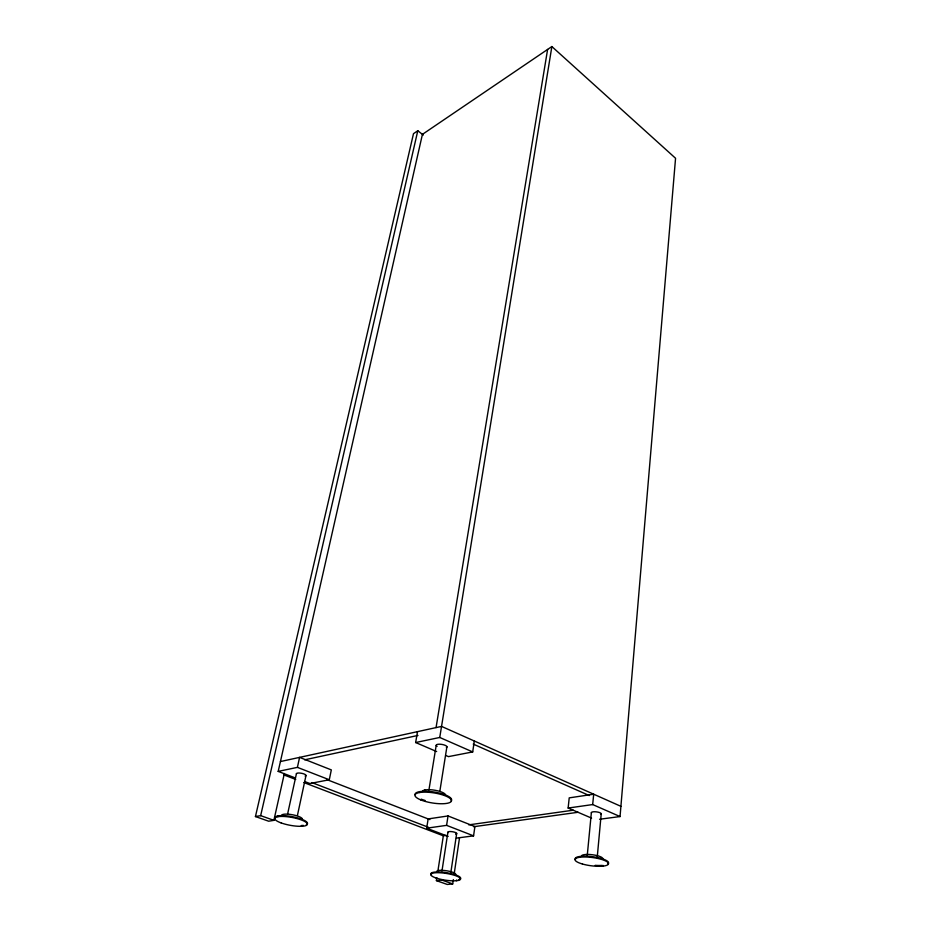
<?xml version="1.0" encoding="UTF-8"?>
<svg xmlns="http://www.w3.org/2000/svg" width="931" height="931" viewBox="0 0 931 931"><rect width="100%" height="100%" fill="white"/><g stroke="black" fill="none" stroke-linecap="round" stroke-linejoin="round"><path stroke-width="1.4" d="M599.564 819.257L620.046 816.557L675.557 158.27L551.862 46.55L422.418 134.367L278.194 771.392L295.371 777.967M602.811 866.144L602.881 865.318M597.283 856.66L601.217 813.88M587.263 855.368L591.371 812.647M620.046 816.557L592.686 804.559L593.687 794.213L569.213 797.867L568.143 808.05L591.569 818.116M456.411 838.109L473.576 835.852L474.903 826.553L448.032 815.952L428.155 818.919L426.654 828.194L448.172 836.422M456.551 880.714L456.667 879.97M436.86 877.747L436.418 880.621L447.217 884.45L452.699 883.915L453.339 879.597M454.188 873.848L459.507 837.877M445.833 755.495L448.451 756.624L472.704 751.922L474.31 741.006M450.907 872.103L456.679 833.42M426.654 828.194L446.589 825.355L448.032 815.952M441.981 870.939L447.881 832.291M437.966 870.566L443.517 834.665M439.839 791.257L446.903 746.732M417.507 731.65L415.645 742.531L439.746 737.468L551.862 46.55M436.057 727.6L547.603 49.436M428.947 789.895L436.197 745.428M419.544 792.525L419.695 791.641M304.623 781.505L309.907 783.53L329.295 779.759L331.32 769.902L299.584 757.38L297.408 767.365L278.194 771.392M297.408 815.509L305.985 775.546M287.691 813.613L296.442 773.638M277.904 816.708L278.078 815.905M423.291 135.053L417.798 130.736L413.492 133.68L255.443 816.545L268.652 821.212L273.877 820.339L284.362 773.498M255.443 816.545L260.657 815.637L417.798 130.736M280.429 761.558L441.55 726.401L620.907 806.339M304.6 759.824L417.961 735.443M568.143 808.05L592.686 804.559M468.782 824.866L573.275 810.191M473.553 826.74L578.093 812.274M446.042 835.444L443.342 835.805L303.855 782.54M436.418 880.621L441.876 880.074L452.699 883.915M424.583 789.988L425.234 789.93M260.657 815.637L273.877 820.339M283.548 774.79L295.732 779.445M311.78 782.552L428.4 827.275M326.839 779.584L429.843 819.583M297.408 767.365L329.295 779.759M446.589 825.355L473.576 835.852M415.645 742.531L436.639 751.55M439.746 737.468L472.704 751.922M473.239 744.09L589.276 795.563M600.995 814.206A4.958 1.385 7.1 0 0 600.646 813.1L599.901 812.716A4.958 1.385 7.1 0 0 593.978 811.751A4.958 1.385 7.1 0 0 591.488 813.019M575.498 859.755A16.863 4.178 7.3 0 1 592.779 856.741A16.863 4.178 7.3 0 1 607.675 864.096M601.752 865.411A16.863 4.178 7.3 0 1 595.188 865.353M581.468 856.008A10.776 2.688 7.3 0 1 592.744 854.786A10.776 2.688 7.3 0 1 602.822 858.882M446.368 747.523A5.423 1.687 9 0 0 446.019 745.766L445.088 745.3A5.423 1.687 9 0 0 438.001 744.288A5.423 1.687 9 0 0 437.105 746.394M425.083 800.462A18.48 5.097 9 0 1 421.184 799.135M415.11 794.713A18.48 5.097 9 0 1 434.835 792.141A18.48 5.097 9 0 1 451.151 800.823M422.499 791.071A11.812 3.293 9 0 1 434.893 790.244A11.812 3.293 9 0 1 445.588 794.981M305.1 776.058A4.876 1.338 10.5 0 0 304.937 774.371L304.018 773.975A4.876 1.338 10.5 0 0 298.676 773.009A4.876 1.338 10.5 0 0 296.477 774.01M275.122 818.454A16.549 4.027 10.4 0 1 293.125 816.836A16.549 4.027 10.4 0 1 306.311 824.715M303.32 825.401A16.549 4.027 10.4 0 1 301.248 825.529M281.604 815.23A10.578 2.595 10.4 0 1 293.172 814.881A10.578 2.595 10.4 0 1 302.284 819.396M455.573 834.083A4.457 1.129 8.8 0 0 455.957 832.745L455.201 832.419A4.457 1.129 8.8 0 0 449.848 831.546A4.457 1.129 8.8 0 0 448.102 832.617M431.553 875A15.094 3.41 8.8 0 1 447.101 872.789A15.094 3.41 8.8 0 1 458.925 879.574M436.697 871.649A9.647 2.199 8.8 0 1 447.089 870.846A9.647 2.199 8.8 0 1 455.515 874.791M582.434 864.015A16.874 4.166 7.3 0 0 608.467 863.945A16.874 4.166 7.3 0 0 584.389 856.986A16.874 4.166 7.3 0 0 582.434 864.015M420.765 799.904A18.492 5.097 9 0 0 451.023 801.696A18.492 5.097 9 0 0 427.818 792.234A18.492 5.097 9 0 0 420.765 799.904M281.174 822.934A16.56 4.027 10.3 0 0 307.23 824.668A16.56 4.027 10.3 0 0 284.77 816.522A16.56 4.027 10.3 0 0 281.174 822.934M435.417 877.77A15.105 3.398 8.8 0 0 460.182 879.679A15.105 3.398 8.8 0 0 441.329 872.847A15.105 3.398 8.8 0 0 435.417 877.77"/></g></svg>
